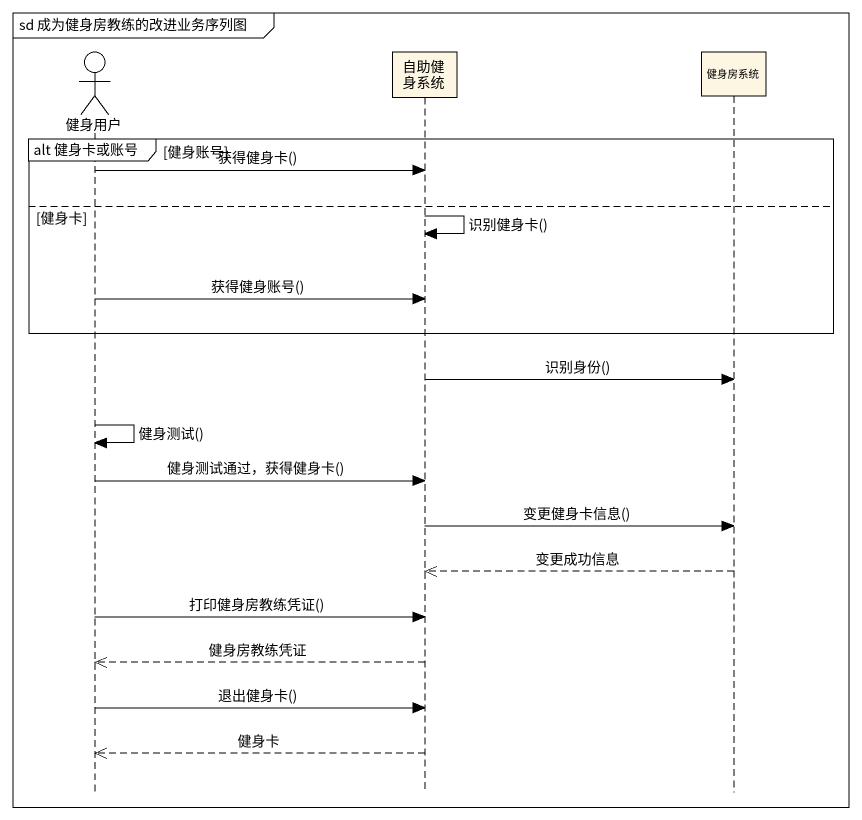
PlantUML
@startuml
mainframe sd 成为健身房教练的改进业务序列图
hide footbox
actor 健身用户
participant 自助健身系统
participant 健身房系统

group alt 健身卡或账号 [健身账号]
  健身用户 -> 自助健身系统 : 获得健身卡()
else 健身卡
  自助健身系统 -> 自助健身系统 : 识别健身卡()
  健身用户 -> 自助健身系统 : 获得健身账号()
end
自助健身系统 -> 健身房系统 : 识别身份()
健身用户 -> 健身用户 : 健身测试()
健身用户 -> 自助健身系统 : 健身测试通过，获得健身卡()
自助健身系统 -> 健身房系统 : 变更健身卡信息()
健身房系统 -->> 自助健身系统 : 变更成功信息
健身用户 -> 自助健身系统 : 打印健身房教练凭证()
自助健身系统 -->> 健身用户 : 健身房教练凭证
健身用户 -> 自助健身系统 : 退出健身卡()
自助健身系统 -->> 健身用户 : 健身卡
@enduml
